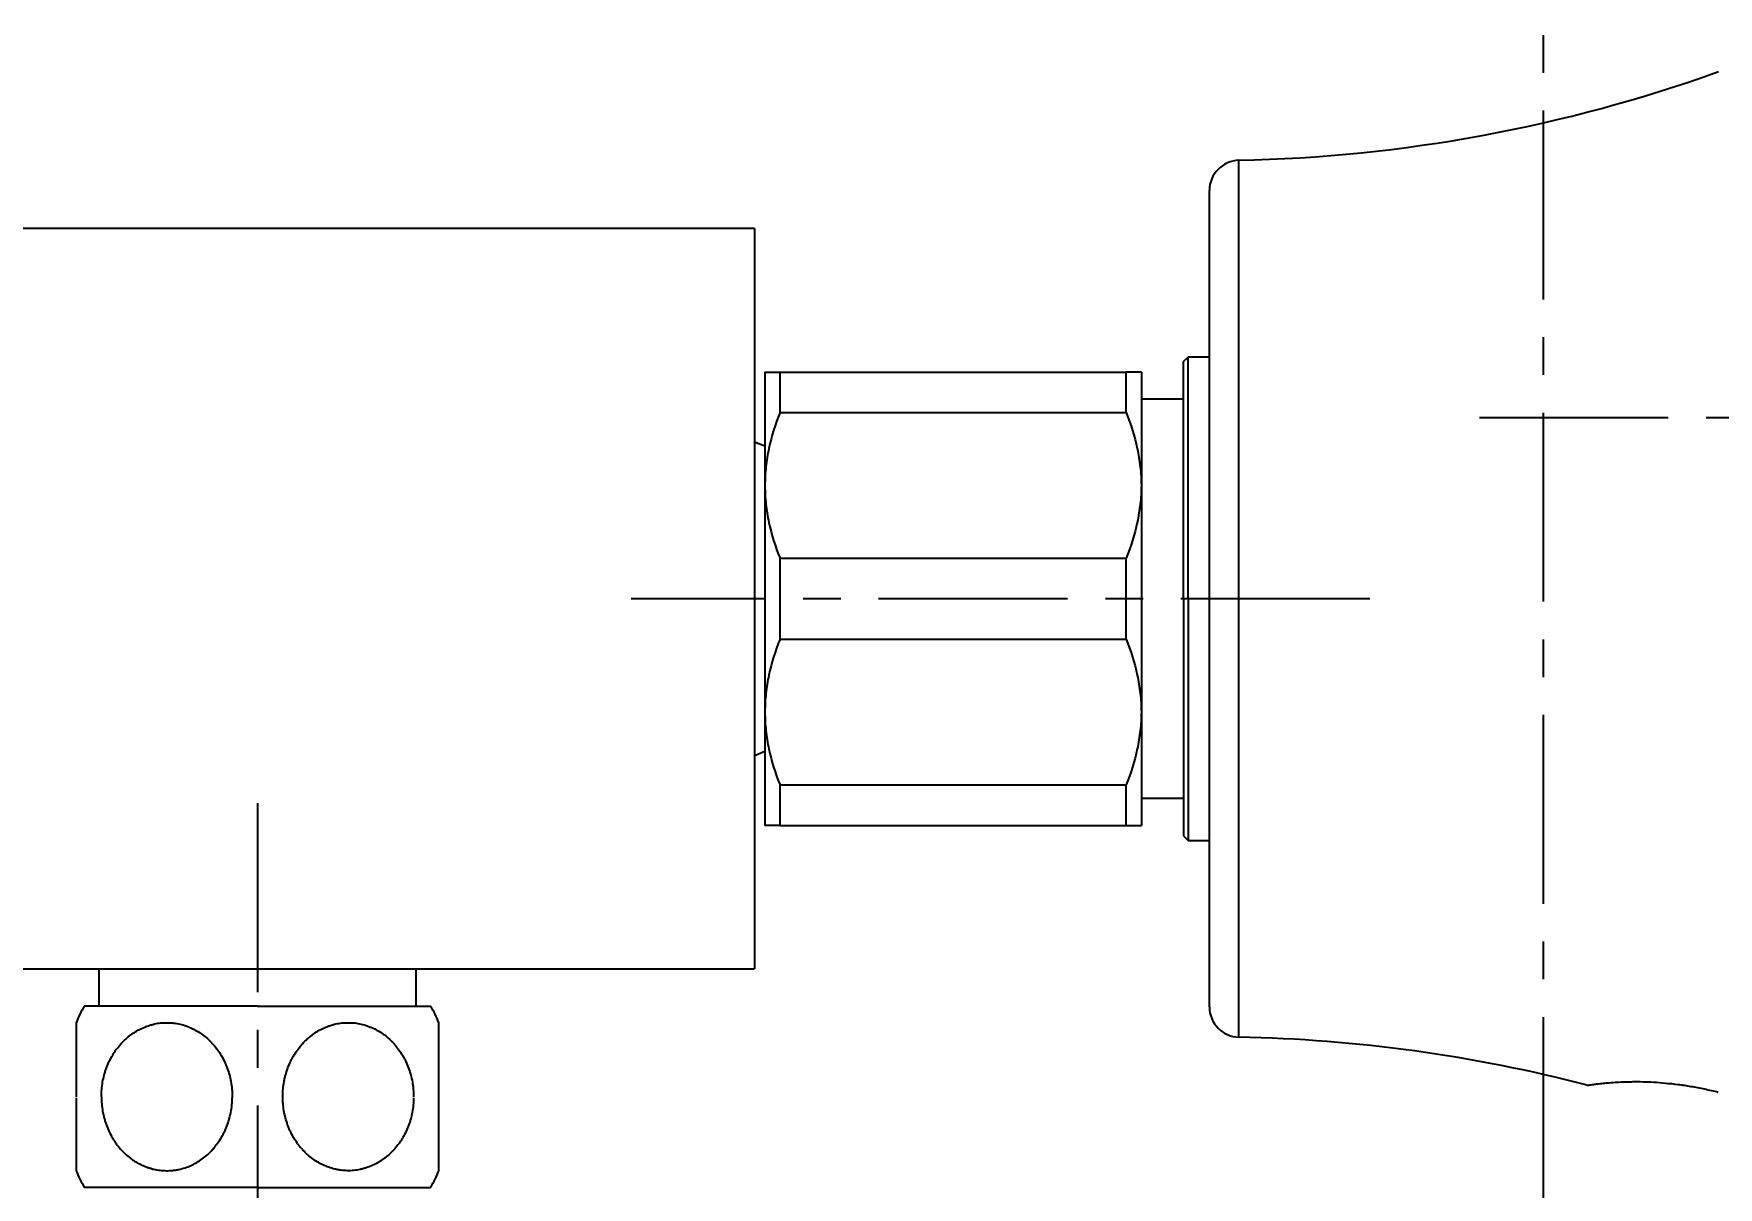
# Model space of a CAD drawing. Extents: x 1168 to 2296, y 0 to 827.
# Drawn here: x 1868.3 to 1979.8, y 192.9 to 269.2 of the extents above; entities that cross this region are included whole.
import ezdxf

# ---------------------------------------------------------------- set-up
doc = ezdxf.new("R2010")
doc.units = 0
doc.header["$LTSCALE"] = 10
doc.header["$MEASUREMENT"] = 0
doc.header["$PDMODE"] = 3
doc.header["$PDSIZE"] = -10
doc.linetypes.add('CENTER', pattern=[2, 1.25, -0.25, 0.25, -0.25])
doc.layers.get('0').update_dxf_attribs({"linetype": 'CONTINUOUS'})
doc.layers.get('DEFPOINTS').update_dxf_attribs({"linetype": 'CONTINUOUS'})
doc.layers.add('1', color=7, linetype='CONTINUOUS')
doc.styles.add('Daelim Dimension', font='')
doc.styles.get('Daelim Dimension').set_extended_font_data('나눔고딕')
doc.dimstyles.new('DEFAULT', dxfattribs={"dimscale": 2, "dimtxt": 2, "dimasz": 2, "dimexe": 0, "dimexo": 2, "dimgap": 1, "dimtad": 1, "dimdec": 1, "dimzin": 9, "dimdsep": 46, "dimtxsty": 'Daelim Dimension', "dimcen": 0.5, "dimclrd": 252, "dimclre": 252, "dimclrt": 3, "dimadec": 1, "dimazin": 0, "dimtfac": 1, "dimtdec": 1, "dimtix": 1, "dimtmove": 0, "dimatfit": 3, "dimfxl": 1, "dimtolj": 1, "dimtzin": 1, "dimlwd": 9, "dimlwe": 9, "dimarcsym": 0})

# ---------------------------------------------------------------- blocks, each defined once
blk = doc.blocks.new('*D4')
at = {"color": 5, "lineweight": 9, "ltscale": 0.5, "transparency": 16777216}
for p, q in [((1801.23, 218.69), (1801.23, 133.27)), ((1986.09, 195.71), (1986.09, 133.27)), ((1805.23, 133.27), (1982.09, 133.27))]:
    blk.add_line(p, q, dxfattribs=at)
at = {"color": 5, "ltscale": 0.5, "transparency": 16777216}
for points in [[(1805.23, 133.94), (1805.23, 132.6), (1801.23, 133.27)], [(1982.09, 133.94), (1982.09, 132.6), (1986.09, 133.27)]]:
    blk.add_solid(points, dxfattribs=at)
at = {"layer": 'DEFPOINTS', "color": 0, "ltscale": 0.5, "transparency": 16777216}
for p in [(1801.23, 222.69), (1986.09, 199.71), (1986.09, 133.27)]:
    blk.add_point(p, dxfattribs=at)
at = {"color": 7, "lineweight": -3, "ltscale": 0.5, "transparency": 16777216, "insert": (1918.49, 140.71), "char_height": 10, "attachment_point": 5, "style": 'Daelim Dimension'}
blk.add_mtext('\\A1;185', dxfattribs=at)
blk = doc.blocks.new('*D9')
at = {"color": 5, "lineweight": 9, "ltscale": 0.5, "transparency": 16777216}
for p, q in [((1986.1, 195.11), (1986.1, 177.7)), ((1883.13, 188.85), (1883.13, 177.7)), ((1887.13, 177.7), (1982.1, 177.7))]:
    blk.add_line(p, q, dxfattribs=at)
at = {"color": 5, "ltscale": 0.5, "transparency": 16777216}
for points in [[(1887.13, 178.37), (1887.13, 177.03), (1883.13, 177.7)], [(1982.1, 178.37), (1982.1, 177.03), (1986.1, 177.7)]]:
    blk.add_solid(points, dxfattribs=at)
at = {"layer": 'DEFPOINTS', "color": 0, "ltscale": 0.5, "transparency": 16777216}
for p in [(1986.1, 199.11), (1883.13, 192.85), (1986.1, 177.7)]:
    blk.add_point(p, dxfattribs=at)
at = {"color": 7, "lineweight": -3, "ltscale": 0.5, "transparency": 16777216, "insert": (1934.61, 185.15), "char_height": 10, "attachment_point": 5, "style": 'Daelim Dimension'}
blk.add_mtext('\\A1;103', dxfattribs=at)

msp = doc.modelspace()

# ---------------------------------------------------------------- linework, layer by layer
at = {"layer": '1', "color": 1, "linetype": 'CENTER', "lineweight": -3}
for p, q in [((1968.18, 304.12), (1968.18, 150.33)), ((1963.96, 243.81), (2005.4, 243.81)), ((1956.72, 231.81), (1907.85, 231.81)), ((1883.13, 218.27), (1883.13, 150.33))]:
    msp.add_line(p, q, dxfattribs=at)
at = {"layer": '1', "color": 7, "linetype": 'Continuous', "lineweight": -3}
for p, q in [((1948.06, 202.79), (1948.06, 260.83)), ((1946.1, 204.79), (1946.1, 258.83)), ((1916.01, 256.31), (1825.7, 256.31)), ((1916.01, 256.31), (1916.01, 207.31)), ((1944.7, 247.81), (1944.4, 247.51)), ((1944.4, 231.81), (1944.4, 247.51)), ((1946.1, 247.81), (1944.7, 247.81)), ((1944.7, 231.81), (1944.7, 247.81)), ((1916.7, 246.81), (1916.7, 239.31)), ((1917.7, 246.81), (1940.6, 246.81)), ((1917.7, 244.13), (1917.7, 246.81)), ((1940.6, 244.13), (1940.6, 246.81)), ((1941.6, 246.81), (1941.6, 239.31)), ((1917.7, 244.13), (1940.6, 244.13)), ((1944.4, 245.01), (1941.6, 245.01)), ((1916.7, 241.9), (1916.01, 242.18)), ((1916.7, 239.31), (1916.7, 224.31)), ((1941.6, 239.31), (1941.6, 224.31)), ((1917.7, 234.49), (1940.6, 234.49)), ((1917.7, 229.13), (1917.7, 234.49)), ((1940.6, 229.13), (1940.6, 234.49)), ((1944.4, 231.81), (1944.4, 216.11)), ((1944.7, 231.81), (1944.7, 215.81)), ((1917.7, 229.13), (1940.6, 229.13)), ((1916.7, 224.31), (1916.7, 216.81)), ((1941.6, 224.31), (1941.6, 216.81)), ((1916.01, 221.44), (1916.7, 221.73)), ((1917.7, 216.81), (1917.7, 219.49)), ((1917.7, 219.49), (1940.6, 219.49)), ((1940.6, 216.81), (1940.6, 219.49)), ((1941.6, 218.61), (1944.4, 218.61)), ((1917.7, 216.81), (1940.6, 216.81)), ((1944.4, 216.11), (1944.7, 215.81)), ((1944.7, 215.81), (1946.1, 215.81)), ((1825.7, 207.31), (1916.01, 207.31)), ((1872.63, 207.31), (1872.63, 204.85)), ((1893.63, 204.85), (1893.63, 207.31)), ((1883.13, 204.85), (1871.67, 204.85)), ((1883.13, 204.85), (1894.6, 204.85)), ((1883.13, 192.85), (1871.67, 192.85)), ((1883.13, 192.85), (1894.6, 192.85))]:
    msp.add_line(p, q, dxfattribs=at)
for centre, radius, start, end in [((1946.1, 360.15), 99.33, 271.1309, 289.8154), ((1948.1, 258.83), 2, 91.1309, 180), ((1882.63, 198.85), 12.5, 151.3146, 156.9261), ((1883.63, 198.85), 12.5, 23.0739, 28.6854), ((1948.1, 204.79), 2, 180, 268.8691), ((1946.1, 103.48), 99.33, 75.4232, 88.8691), ((1882.63, 198.85), 12.5, 203.0739, 208.6854), ((1883.63, 198.85), 12.5, 331.3146, 336.9261)]:
    msp.add_arc(centre, radius, start, end, dxfattribs=at)
for points, knots in [([(1916.7, 246.81), (1916.7, 246.81), (1916.72, 246.81), (1916.81, 246.81), (1917.01, 246.81), (1917.38, 246.81), (1917.7, 246.81)], [0, 0, 0, 0, 0.25, 0.25, 0.5, 1, 1, 1, 1]), ([(1941.6, 246.81), (1941.6, 246.81), (1941.57, 246.81), (1941.48, 246.81), (1941.29, 246.81), (1940.91, 246.81), (1940.6, 246.81)], [0, 0, 0, 0, 0.25, 0.25, 0.5, 1, 1, 1, 1]), ([(1917.7, 244.13), (1917.38, 243.35), (1917.01, 242.17), (1916.81, 240.95), (1916.72, 240.14), (1916.7, 239.73), (1916.7, 239.31)], [0, 0, 0, 0, 0.5, 0.75, 0.75, 1, 1, 1, 1]), ([(1940.6, 244.13), (1940.91, 243.35), (1941.29, 242.17), (1941.48, 240.95), (1941.57, 240.14), (1941.6, 239.73), (1941.6, 239.31)], [0, 0, 0, 0, 0.5, 0.75, 0.75, 1, 1, 1, 1]), ([(1916.7, 239.31), (1916.7, 238.9), (1916.72, 238.49), (1916.81, 237.67), (1917.01, 236.46), (1917.38, 235.27), (1917.7, 234.49)], [0, 0, 0, 0, 0.25, 0.25, 0.5, 1, 1, 1, 1]), ([(1941.6, 239.31), (1941.6, 238.9), (1941.57, 238.49), (1941.48, 237.67), (1941.29, 236.46), (1940.91, 235.27), (1940.6, 234.49)], [0, 0, 0, 0, 0.25, 0.25, 0.5, 1, 1, 1, 1]), ([(1917.7, 229.13), (1917.38, 228.35), (1917.01, 227.17), (1916.81, 225.95), (1916.72, 225.14), (1916.7, 224.73), (1916.7, 224.31)], [0, 0, 0, 0, 0.5, 0.75, 0.75, 1, 1, 1, 1]), ([(1940.6, 229.13), (1940.91, 228.35), (1941.29, 227.17), (1941.48, 225.95), (1941.57, 225.14), (1941.6, 224.73), (1941.6, 224.31)], [0, 0, 0, 0, 0.5, 0.75, 0.75, 1, 1, 1, 1]), ([(1916.7, 224.31), (1916.7, 223.9), (1916.72, 223.49), (1916.81, 222.67), (1917.01, 221.46), (1917.38, 220.27), (1917.7, 219.49)], [0, 0, 0, 0, 0.25, 0.25, 0.5, 1, 1, 1, 1]), ([(1941.6, 224.31), (1941.6, 223.9), (1941.57, 223.49), (1941.48, 222.67), (1941.29, 221.46), (1940.91, 220.27), (1940.6, 219.49)], [0, 0, 0, 0, 0.25, 0.25, 0.5, 1, 1, 1, 1]), ([(1917.7, 216.81), (1917.38, 216.81), (1917.01, 216.81), (1916.81, 216.81), (1916.72, 216.81), (1916.7, 216.81), (1916.7, 216.81)], [0, 0, 0, 0, 0.500284, 0.750427, 0.750427, 1, 1, 1, 1]), ([(1940.6, 216.81), (1940.91, 216.81), (1941.29, 216.81), (1941.48, 216.81), (1941.57, 216.81), (1941.6, 216.81), (1941.6, 216.81)], [0, 0, 0, 0, 0.500284, 0.750427, 0.750427, 1, 1, 1, 1]), ([(1871.13, 203.75), (1871.13, 203.75), (1871.13, 203.75), (1871.13, 203.75), (1871.13, 203.75), (1871.13, 203.75), (1871.13, 203.74), (1871.13, 203.74), (1871.13, 203.71), (1871.13, 203.66), (1871.13, 203.59), (1871.13, 203.52), (1871.13, 203.49), (1871.13, 203.45), (1871.13, 203.44), (1871.13, 203.41), (1871.13, 203.4), (1871.13, 203.32), (1871.13, 203.19), (1871.13, 203.02), (1871.13, 202.85), (1871.13, 202.75), (1871.13, 202.63), (1871.13, 202.6), (1871.13, 202.55), (1871.13, 202.47), (1871.13, 202.39), (1871.13, 202.22), (1871.13, 201.98), (1871.13, 201.73), (1871.13, 201.53), (1871.13, 201.46), (1871.13, 201.36), (1871.13, 201.32), (1871.13, 201.25), (1871.13, 201.22), (1871.13, 201.04), (1871.13, 200.75), (1871.13, 200.45), (1871.13, 200.14), (1871.13, 199.98), (1871.13, 199.78), (1871.13, 199.74), (1871.13, 199.66), (1871.13, 199.54), (1871.13, 199.42), (1871.13, 199.18), (1871.13, 199.02), (1871.13, 198.85)], [0, 0, 0, 0, 0.002756, 0.002756, 0.018338, 0.018338, 0.03392, 0.065084, 0.065084, 0.127412, 0.189739, 0.189739, 0.220903, 0.220903, 0.236485, 0.236485, 0.252067, 0.252067, 0.314395, 0.376723, 0.376723, 0.43905, 0.43905, 0.454632, 0.454632, 0.470214, 0.501378, 0.501378, 0.563706, 0.626034, 0.626034, 0.657197, 0.657197, 0.672779, 0.672779, 0.688361, 0.688361, 0.750689, 0.813017, 0.813017, 0.875345, 0.875345, 0.890926, 0.890926, 0.906508, 0.937672, 0.937672, 1, 1, 1, 1]), ([(1872.8, 198.85), (1872.8, 199.02), (1872.81, 199.18), (1872.84, 199.5), (1872.88, 199.82), (1872.95, 200.14), (1873, 200.33), (1873.01, 200.37), (1873.04, 200.45), (1873.05, 200.49), (1873.09, 200.6), (1873.11, 200.68), (1873.2, 200.9), (1873.32, 201.2), (1873.47, 201.47), (1873.59, 201.67), (1873.63, 201.74), (1873.7, 201.84), (1873.72, 201.87), (1873.76, 201.93), (1873.79, 201.96), (1873.9, 202.12), (1874, 202.24), (1874.2, 202.46), (1874.41, 202.67), (1874.64, 202.86), (1874.79, 202.98), (1874.82, 203), (1874.88, 203.04), (1874.97, 203.1), (1875.07, 203.16), (1875.25, 203.27), (1875.51, 203.4), (1875.78, 203.51), (1875.95, 203.56), (1875.98, 203.58), (1876.05, 203.6), (1876.08, 203.61), (1876.19, 203.63), (1876.26, 203.65), (1876.46, 203.7), (1876.74, 203.74), (1877.02, 203.75), (1877.23, 203.75), (1877.31, 203.75), (1877.41, 203.74), (1877.45, 203.74), (1877.52, 203.73), (1877.55, 203.73), (1877.73, 203.71), (1877.87, 203.68), (1878.14, 203.62), (1878.42, 203.54), (1878.68, 203.43), (1878.88, 203.34), (1878.94, 203.3), (1879.07, 203.23), (1879.13, 203.2), (1879.32, 203.08), (1879.56, 202.92), (1879.79, 202.73), (1880.01, 202.52), (1880.11, 202.41), (1880.31, 202.18), (1880.41, 202.06), (1880.59, 201.81), (1880.76, 201.55), (1880.9, 201.27), (1880.98, 201.09), (1881, 201.05), (1881.03, 200.98), (1881.05, 200.94), (1881.09, 200.83), (1881.12, 200.76), (1881.2, 200.53), (1881.3, 200.23), (1881.36, 199.91), (1881.4, 199.67), (1881.41, 199.59), (1881.43, 199.47), (1881.43, 199.43), (1881.44, 199.35), (1881.44, 199.31), (1881.46, 199.1), (1881.46, 198.94), (1881.46, 198.77)], [0, 0, 0, 0, 0.03125, 0.03125, 0.0625, 0.09375, 0.09375, 0.101562, 0.101562, 0.109375, 0.109375, 0.125, 0.125, 0.15625, 0.1875, 0.1875, 0.203125, 0.203125, 0.210937, 0.210937, 0.21875, 0.21875, 0.25, 0.25, 0.28125, 0.3125, 0.3125, 0.320312, 0.320312, 0.328125, 0.34375, 0.34375, 0.375, 0.40625, 0.40625, 0.414062, 0.414062, 0.421875, 0.421875, 0.4375, 0.4375, 0.46875, 0.5, 0.5, 0.515625, 0.515625, 0.523437, 0.523437, 0.53125, 0.53125, 0.5625, 0.5625, 0.59375, 0.625, 0.625, 0.640625, 0.640625, 0.65625, 0.65625, 0.6875, 0.71875, 0.71875, 0.75, 0.75, 0.78125, 0.78125, 0.8125, 0.84375, 0.84375, 0.851563, 0.851563, 0.859375, 0.859375, 0.875, 0.875, 0.90625, 0.9375, 0.9375, 0.953125, 0.953125, 0.960937, 0.960937, 0.96875, 0.96875, 1, 1, 1, 1]), ([(1893.46, 198.77), (1893.46, 198.61), (1893.45, 198.45), (1893.42, 198.13), (1893.37, 197.81), (1893.3, 197.5), (1893.24, 197.31), (1893.23, 197.27), (1893.21, 197.19), (1893.19, 197.15), (1893.16, 197.04), (1893.13, 196.97), (1893.04, 196.74), (1892.92, 196.46), (1892.77, 196.19), (1892.65, 195.99), (1892.6, 195.92), (1892.52, 195.79), (1892.47, 195.73), (1892.33, 195.55), (1892.24, 195.43), (1892.03, 195.21), (1891.82, 195), (1891.59, 194.82), (1891.44, 194.71), (1891.41, 194.69), (1891.35, 194.65), (1891.26, 194.58), (1891.17, 194.53), (1890.98, 194.42), (1890.73, 194.29), (1890.46, 194.19), (1890.26, 194.12), (1890.19, 194.1), (1890.09, 194.07), (1890.05, 194.07), (1889.98, 194.05), (1889.95, 194.04), (1889.78, 194.01), (1889.5, 193.96), (1889.22, 193.95), (1888.94, 193.96), (1888.8, 193.97), (1888.63, 193.99), (1888.59, 193.99), (1888.52, 194), (1888.42, 194.02), (1888.31, 194.04), (1888.11, 194.09), (1887.84, 194.17), (1887.58, 194.28), (1887.38, 194.37), (1887.32, 194.4), (1887.22, 194.45), (1887.19, 194.47), (1887.13, 194.51), (1887.1, 194.53), (1886.94, 194.62), (1886.7, 194.79), (1886.48, 194.98), (1886.26, 195.18), (1886.16, 195.29), (1886.03, 195.43), (1886.01, 195.46), (1885.96, 195.52), (1885.89, 195.61), (1885.82, 195.7), (1885.68, 195.89), (1885.52, 196.14), (1885.37, 196.42), (1885.27, 196.63), (1885.24, 196.7), (1885.19, 196.81), (1885.18, 196.85), (1885.15, 196.93), (1885.14, 196.96), (1885.07, 197.15), (1884.97, 197.45), (1884.91, 197.77), (1884.85, 198.08), (1884.83, 198.24), (1884.82, 198.45), (1884.81, 198.49), (1884.81, 198.57), (1884.8, 198.69), (1884.8, 198.81), (1884.8, 199.05), (1884.82, 199.37), (1884.86, 199.69), (1884.9, 199.89), (1884.91, 199.93), (1884.92, 200.01), (1884.93, 200.05), (1884.96, 200.17), (1884.98, 200.24), (1885.04, 200.48), (1885.14, 200.78), (1885.27, 201.07), (1885.37, 201.28), (1885.42, 201.38), (1885.48, 201.48), (1885.52, 201.55), (1885.54, 201.59), (1885.64, 201.75), (1885.72, 201.88), (1885.9, 202.12), (1886.1, 202.36), (1886.31, 202.57), (1886.45, 202.7), (1886.47, 202.72), (1886.53, 202.77), (1886.62, 202.84), (1886.7, 202.91), (1886.88, 203.04), (1887.12, 203.2), (1887.38, 203.33), (1887.57, 203.42), (1887.64, 203.45), (1887.74, 203.49), (1887.77, 203.5), (1887.84, 203.53), (1887.87, 203.54), (1888.04, 203.6), (1888.31, 203.67), (1888.59, 203.72), (1888.87, 203.75), (1889.01, 203.75), (1889.18, 203.75), (1889.22, 203.75), (1889.29, 203.75), (1889.39, 203.74), (1889.5, 203.74), (1889.71, 203.71), (1889.98, 203.66), (1890.25, 203.59), (1890.45, 203.52), (1890.52, 203.49), (1890.62, 203.45), (1890.65, 203.44), (1890.72, 203.41), (1890.75, 203.4), (1890.92, 203.32), (1891.17, 203.19), (1891.41, 203.02), (1891.64, 202.85), (1891.76, 202.75), (1891.89, 202.63), (1891.92, 202.6), (1891.98, 202.55), (1892.06, 202.47), (1892.13, 202.39), (1892.28, 202.22), (1892.47, 201.98), (1892.64, 201.73), (1892.76, 201.53), (1892.8, 201.46), (1892.86, 201.36), (1892.87, 201.32), (1892.91, 201.25), (1892.93, 201.22), (1893.01, 201.04), (1893.13, 200.75), (1893.23, 200.45), (1893.31, 200.14), (1893.35, 199.98), (1893.38, 199.78), (1893.39, 199.74), (1893.4, 199.66), (1893.42, 199.54), (1893.43, 199.42), (1893.45, 199.18), (1893.46, 199.02), (1893.46, 198.85)], [0, 0, 0, 0, 0.015625, 0.015625, 0.03125, 0.046875, 0.046875, 0.050781, 0.050781, 0.054688, 0.054688, 0.0625, 0.0625, 0.078125, 0.09375, 0.09375, 0.101563, 0.101563, 0.109375, 0.109375, 0.125, 0.125, 0.140625, 0.15625, 0.15625, 0.160156, 0.160156, 0.164063, 0.171875, 0.171875, 0.1875, 0.203125, 0.203125, 0.210938, 0.210938, 0.214844, 0.214844, 0.21875, 0.21875, 0.234375, 0.25, 0.25, 0.265625, 0.265625, 0.269531, 0.269531, 0.273438, 0.28125, 0.28125, 0.296875, 0.3125, 0.3125, 0.320313, 0.320313, 0.324219, 0.324219, 0.328125, 0.328125, 0.34375, 0.359375, 0.359375, 0.375, 0.375, 0.378906, 0.378906, 0.382813, 0.390625, 0.390625, 0.40625, 0.421875, 0.421875, 0.429688, 0.429688, 0.433594, 0.433594, 0.4375, 0.4375, 0.453125, 0.46875, 0.46875, 0.484375, 0.484375, 0.488281, 0.488281, 0.492188, 0.5, 0.5, 0.515625, 0.53125, 0.53125, 0.535156, 0.535156, 0.539063, 0.539063, 0.546875, 0.546875, 0.5625, 0.578125, 0.578125, 0.585938, 0.589844, 0.589844, 0.59375, 0.59375, 0.609375, 0.609375, 0.625, 0.640625, 0.640625, 0.644531, 0.644531, 0.648438, 0.65625, 0.65625, 0.671875, 0.6875, 0.6875, 0.695313, 0.695313, 0.699219, 0.699219, 0.703125, 0.703125, 0.71875, 0.734375, 0.734375, 0.75, 0.75, 0.753906, 0.753906, 0.757813, 0.765625, 0.765625, 0.78125, 0.796875, 0.796875, 0.804688, 0.804688, 0.808594, 0.808594, 0.8125, 0.8125, 0.828125, 0.84375, 0.84375, 0.859375, 0.859375, 0.863281, 0.863281, 0.867188, 0.875, 0.875, 0.890625, 0.90625, 0.90625, 0.914063, 0.914063, 0.917969, 0.917969, 0.921875, 0.921875, 0.9375, 0.953125, 0.953125, 0.96875, 0.96875, 0.972656, 0.972656, 0.976563, 0.984375, 0.984375, 1, 1, 1, 1]), ([(1895.13, 193.95), (1895.13, 193.95), (1895.13, 193.95), (1895.13, 193.96), (1895.13, 193.97), (1895.13, 193.99), (1895.13, 193.99), (1895.13, 194), (1895.13, 194.02), (1895.13, 194.04), (1895.13, 194.09), (1895.13, 194.17), (1895.13, 194.28), (1895.13, 194.37), (1895.13, 194.4), (1895.13, 194.45), (1895.13, 194.47), (1895.13, 194.51), (1895.13, 194.53), (1895.13, 194.62), (1895.13, 194.79), (1895.13, 194.98), (1895.13, 195.18), (1895.13, 195.29), (1895.13, 195.43), (1895.13, 195.46), (1895.13, 195.52), (1895.13, 195.61), (1895.13, 195.7), (1895.13, 195.89), (1895.13, 196.14), (1895.13, 196.42), (1895.13, 196.63), (1895.13, 196.7), (1895.13, 196.81), (1895.13, 196.85), (1895.13, 196.93), (1895.13, 196.96), (1895.13, 197.15), (1895.13, 197.45), (1895.13, 197.77), (1895.13, 198.08), (1895.13, 198.24), (1895.13, 198.45), (1895.13, 198.49), (1895.13, 198.57), (1895.13, 198.69), (1895.13, 198.81), (1895.13, 199.05), (1895.13, 199.37), (1895.13, 199.69), (1895.13, 199.89), (1895.13, 199.93), (1895.13, 200.01), (1895.13, 200.05), (1895.13, 200.17), (1895.13, 200.24), (1895.13, 200.48), (1895.13, 200.78), (1895.13, 201.07), (1895.13, 201.28), (1895.13, 201.35), (1895.13, 201.45), (1895.13, 201.48), (1895.13, 201.55), (1895.13, 201.59), (1895.13, 201.75), (1895.13, 201.88), (1895.13, 202.12), (1895.13, 202.36), (1895.13, 202.57), (1895.13, 202.7), (1895.13, 202.72), (1895.13, 202.77), (1895.13, 202.84), (1895.13, 202.91), (1895.13, 203.04), (1895.13, 203.2), (1895.13, 203.33), (1895.13, 203.42), (1895.13, 203.45), (1895.13, 203.49), (1895.13, 203.5), (1895.13, 203.53), (1895.13, 203.54), (1895.13, 203.6), (1895.13, 203.67), (1895.13, 203.72), (1895.13, 203.74), (1895.13, 203.75), (1895.13, 203.75)], [0, 0, 0, 0, 0.003679, 0.003679, 0.034842, 0.034842, 0.042633, 0.042633, 0.050424, 0.066005, 0.066005, 0.097169, 0.128332, 0.128332, 0.143914, 0.143914, 0.151705, 0.151705, 0.159496, 0.159496, 0.190659, 0.221822, 0.221822, 0.252986, 0.252986, 0.260776, 0.260776, 0.268567, 0.284149, 0.284149, 0.315312, 0.346476, 0.346476, 0.362057, 0.362057, 0.369848, 0.369848, 0.377639, 0.377639, 0.408803, 0.439966, 0.439966, 0.471129, 0.471129, 0.47892, 0.47892, 0.486711, 0.502293, 0.502293, 0.533456, 0.564619, 0.564619, 0.57241, 0.57241, 0.580201, 0.580201, 0.595783, 0.595783, 0.626946, 0.65811, 0.65811, 0.673691, 0.673691, 0.681482, 0.681482, 0.689273, 0.689273, 0.720436, 0.720436, 0.7516, 0.782763, 0.782763, 0.790554, 0.790554, 0.798345, 0.813927, 0.813927, 0.84509, 0.876253, 0.876253, 0.891835, 0.891835, 0.899626, 0.899626, 0.907417, 0.907417, 0.93858, 0.969743, 0.969743, 1, 1, 1, 1]), ([(1971.1, 199.61), (1971.1, 199.61), (1971.11, 199.62), (1971.16, 199.62), (1971.24, 199.63), (1971.37, 199.65), (1971.52, 199.67), (1971.61, 199.68), (1971.73, 199.7), (1971.76, 199.7), (1971.82, 199.71), (1971.84, 199.71), (1971.93, 199.72), (1971.99, 199.73), (1972.18, 199.74), (1972.32, 199.76), (1972.61, 199.78), (1972.77, 199.79), (1973.12, 199.82), (1973.3, 199.82), (1973.59, 199.84), (1973.69, 199.84), (1973.84, 199.84), (1973.89, 199.84), (1974, 199.84), (1974.05, 199.85), (1974.32, 199.85), (1974.55, 199.85), (1975.01, 199.84), (1975.25, 199.83), (1975.75, 199.8), (1976.01, 199.78), (1976.54, 199.73), (1976.81, 199.7), (1977.17, 199.66), (1977.24, 199.65), (1977.38, 199.63), (1977.6, 199.6), (1977.81, 199.56), (1978.25, 199.49), (1978.85, 199.37), (1979.46, 199.23), (1979.77, 199.16)], [0, 0, 0, 0, 0.0625, 0.0625, 0.125, 0.1875, 0.1875, 0.25, 0.25, 0.265625, 0.265625, 0.28125, 0.28125, 0.3125, 0.3125, 0.375, 0.375, 0.4375, 0.4375, 0.5, 0.5, 0.53125, 0.53125, 0.546875, 0.546875, 0.5625, 0.5625, 0.625, 0.625, 0.6875, 0.6875, 0.75, 0.75, 0.8125, 0.8125, 0.828125, 0.828125, 0.84375, 0.875, 0.875, 0.9375, 1, 1, 1, 1]), ([(1871.13, 198.77), (1871.13, 198.61), (1871.13, 198.45), (1871.13, 198.13), (1871.13, 197.81), (1871.13, 197.5), (1871.13, 197.31), (1871.13, 197.27), (1871.13, 197.19), (1871.13, 197.15), (1871.13, 197.04), (1871.13, 196.97), (1871.13, 196.74), (1871.13, 196.46), (1871.13, 196.19), (1871.13, 195.99), (1871.13, 195.92), (1871.13, 195.79), (1871.13, 195.73), (1871.13, 195.55), (1871.13, 195.43), (1871.13, 195.21), (1871.13, 195), (1871.13, 194.82), (1871.13, 194.71), (1871.13, 194.69), (1871.13, 194.65), (1871.13, 194.58), (1871.13, 194.53), (1871.13, 194.42), (1871.13, 194.29), (1871.13, 194.19), (1871.13, 194.12), (1871.13, 194.1), (1871.13, 194.07), (1871.13, 194.07), (1871.13, 194.05), (1871.13, 194.04), (1871.13, 194.01), (1871.13, 193.97), (1871.13, 193.95), (1871.13, 193.95)], [0, 0, 0, 0, 0.062994, 0.062994, 0.125987, 0.188981, 0.188981, 0.204729, 0.204729, 0.220477, 0.220477, 0.251974, 0.251974, 0.314968, 0.377961, 0.377961, 0.409458, 0.409458, 0.440955, 0.440955, 0.503948, 0.503948, 0.566942, 0.629935, 0.629935, 0.645684, 0.645684, 0.661432, 0.692929, 0.692929, 0.755922, 0.818916, 0.818916, 0.850413, 0.850413, 0.866161, 0.866161, 0.881909, 0.881909, 0.944903, 1, 1, 1, 1]), ([(1872.8, 198.85), (1872.8, 198.69), (1872.81, 198.53), (1872.84, 198.21), (1872.88, 197.89), (1872.95, 197.58), (1873, 197.39), (1873.01, 197.35), (1873.03, 197.27), (1873.04, 197.23), (1873.08, 197.12), (1873.11, 197.04), (1873.19, 196.82), (1873.31, 196.53), (1873.46, 196.26), (1873.57, 196.06), (1873.61, 195.99), (1873.7, 195.86), (1873.74, 195.8), (1873.88, 195.61), (1873.97, 195.5), (1874.17, 195.27), (1874.38, 195.06), (1874.61, 194.87), (1874.75, 194.76), (1874.78, 194.74), (1874.84, 194.69), (1874.93, 194.63), (1875.02, 194.57), (1875.21, 194.46), (1875.46, 194.32), (1875.72, 194.22), (1875.93, 194.15), (1875.99, 194.13), (1876.1, 194.1), (1876.13, 194.09), (1876.2, 194.07), (1876.23, 194.06), (1876.4, 194.02), (1876.68, 193.97), (1876.96, 193.96), (1877.24, 193.95), (1877.37, 193.96), (1877.55, 193.98), (1877.58, 193.98), (1877.65, 193.99), (1877.76, 194), (1877.86, 194.02), (1878.07, 194.07), (1878.34, 194.14), (1878.6, 194.24), (1878.8, 194.33), (1878.86, 194.36), (1878.96, 194.41), (1878.99, 194.43), (1879.05, 194.46), (1879.09, 194.48), (1879.24, 194.57), (1879.48, 194.73), (1879.71, 194.91), (1879.93, 195.11), (1880.04, 195.22), (1880.19, 195.38), (1880.24, 195.44), (1880.34, 195.56), (1880.38, 195.62), (1880.52, 195.8), (1880.69, 196.05), (1880.84, 196.32), (1880.95, 196.53), (1880.98, 196.6), (1881.04, 196.75), (1881.07, 196.82), (1881.16, 197.04), (1881.26, 197.34), (1881.33, 197.65), (1881.39, 197.97), (1881.42, 198.13), (1881.44, 198.33), (1881.44, 198.37), (1881.45, 198.45), (1881.46, 198.57), (1881.46, 198.69), (1881.46, 198.77)], [0, 0, 0, 0, 0.03125, 0.03125, 0.0625, 0.09375, 0.09375, 0.101562, 0.101562, 0.109375, 0.109375, 0.125, 0.125, 0.15625, 0.1875, 0.1875, 0.203125, 0.203125, 0.21875, 0.21875, 0.25, 0.25, 0.28125, 0.3125, 0.3125, 0.320312, 0.320312, 0.328125, 0.34375, 0.34375, 0.375, 0.40625, 0.40625, 0.421875, 0.421875, 0.429687, 0.429687, 0.4375, 0.4375, 0.46875, 0.5, 0.5, 0.53125, 0.53125, 0.539062, 0.539062, 0.546875, 0.5625, 0.5625, 0.59375, 0.625, 0.625, 0.640625, 0.640625, 0.648437, 0.648437, 0.65625, 0.65625, 0.6875, 0.71875, 0.71875, 0.75, 0.75, 0.765625, 0.765625, 0.78125, 0.78125, 0.8125, 0.84375, 0.84375, 0.859375, 0.859375, 0.875, 0.875, 0.90625, 0.9375, 0.9375, 0.96875, 0.96875, 0.976562, 0.976562, 0.984375, 1, 1, 1, 1])]:
    msp.add_open_spline(points, degree=3, knots=knots, dxfattribs=at)

# ---------------------------------------------------------------- dimensions: what is measured, and where the dimension line sits
at = {"color": 5, "lineweight": -3, "ltscale": 0.5}
dim = msp.add_linear_dim(base=(1986.09, 133.27), p1=(1801.23, 222.69), p2=(1986.09, 199.71), text='185', dimstyle='DEFAULT', override={"dimtxt": 5, "dimclrd": 5, "dimclre": 5, "dimclrt": 7}, dxfattribs=at)
dim.commit()
dim.dimension.update_dxf_attribs({"geometry": '*D4', "text_midpoint": (1918.49, 133.27), "dimtype": 160})
dim = msp.add_linear_dim(base=(1986.1, 177.7), p1=(1883.13, 192.85), p2=(1986.1, 199.11), dimstyle='DEFAULT', override={"dimtxt": 5, "dimclrd": 5, "dimclre": 5, "dimclrt": 7}, dxfattribs=at)
dim.commit()
dim.dimension.update_dxf_attribs({"geometry": '*D9', "text_midpoint": (1934.61, 185.15)})

doc.saveas('drawing.dxf')
